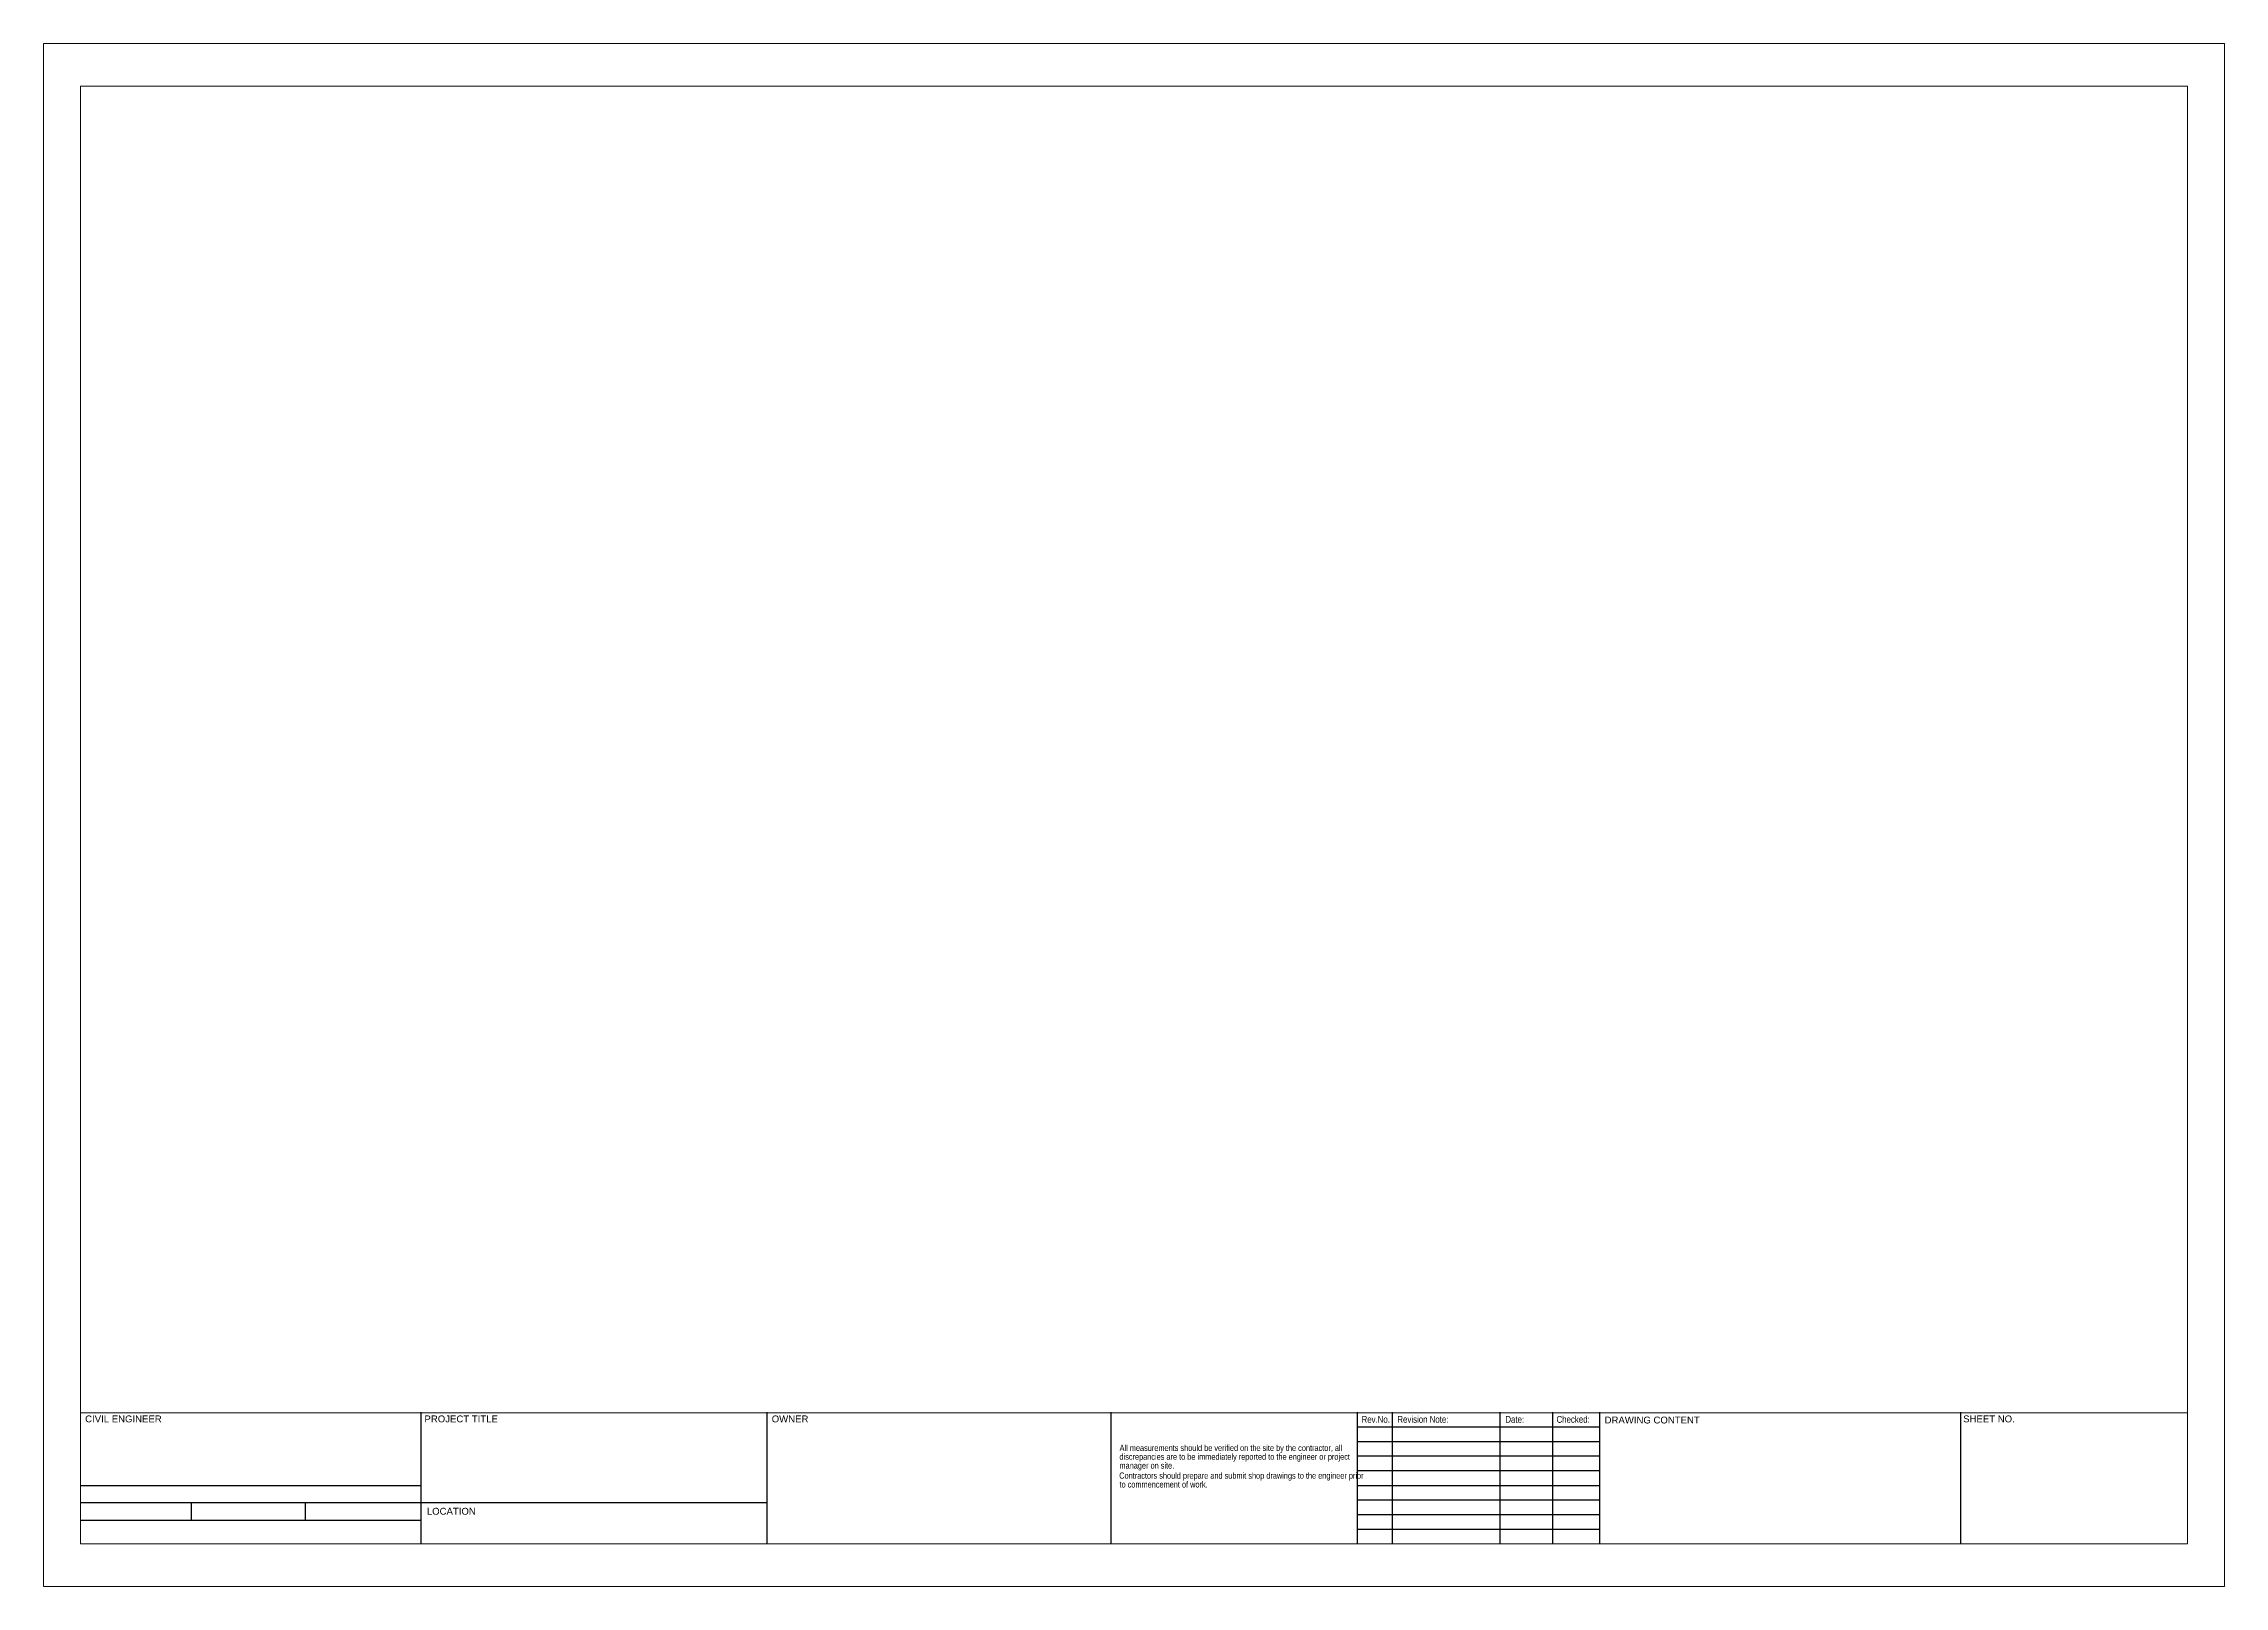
# Model space of a CAD drawing. Header units: millimetres. Extents: x 0 to 420, y 0 to 297.
import ezdxf
from ezdxf.enums import TextEntityAlignment as Align

# ---------------------------------------------------------------- set-up
doc = ezdxf.new("R2010")
doc.units = ezdxf.units.MM
for name, color, linetype in [('A-BRDR-TITL', 5, 'Continuous'), ('TBLOCK-FRAME 025', 7, 'Continuous'), ('TBLOCK-TB', 140, 'Continuous'), ('TBLOCK-TB Text', 3, 'Continuous')]:
    doc.layers.add(name, color=color, linetype=linetype)
doc.layers.add('AECS-BLUE', color=5, linetype='Continuous', lineweight=20)
doc.styles.add('ARIAL', font='arial.ttf', dxfattribs={"height": 1})
doc.styles.add('Arial Narrow', font='ARIALN.TTF', dxfattribs={"height": 300})

msp = doc.modelspace()

# ---------------------------------------------------------------- linework, layer by layer
at = {"color": 5}
msp.add_line((369.16, 33.56), (369.16, 8.17), dxfattribs=at)
at = {"layer": 'A-BRDR-TITL'}
for p, q in [((72.74, 8.17), (72.74, 33.56)), ((72.74, 8.17), (72.74, 33.56)), ((139.33, 8.17), (139.33, 33.56)), ((205.63, 8.17), (205.63, 33.56)), ((253.03, 8.17), (253.03, 33.56)), ((299.69, 8.17), (299.69, 33.56))]:
    msp.add_line(p, q, dxfattribs=at)
at = {"layer": 'AECS-BLUE'}
for points in [[(0, 0), (420, 0), (420, 297), (0, 297)], [(7.1, 8.17), (412.9, 8.17), (412.9, 288.83), (7.1, 288.83)]]:
    msp.add_lwpolyline(points, close=True, dxfattribs=at)
msp.add_lwpolyline([(7.1, 33.39), (412.9, 33.39)], dxfattribs=at)
at = {"layer": 'TBLOCK-TB', "color": 253}
for p, q in [((253.03, 30.74), (299.69, 30.74)), ((259.81, 8.17), (259.81, 33.56)), ((280.5, 8.17), (280.5, 33.56)), ((290.66, 8.17), (290.66, 33.56)), ((253.03, 27.92), (299.69, 27.92)), ((253.03, 25.1), (299.69, 25.1)), ((253.03, 22.28), (299.69, 22.28)), ((7.1, 19.43), (72.74, 19.43)), ((253.03, 19.45), (299.69, 19.45)), ((72.74, 16.07), (7.1, 16.07)), ((72.74, 12.68), (7.1, 12.68)), ((28.46, 12.68), (28.46, 16.07)), ((50.43, 12.68), (50.43, 16.07)), ((139.33, 16.07), (72.74, 16.07)), ((253.03, 16.63), (299.69, 16.63)), ((253.03, 13.81), (299.69, 13.81)), ((253.03, 10.99), (299.69, 10.99))]:
    msp.add_line(p, q, dxfattribs=at)

# ---------------------------------------------------------------- texts
at = {"layer": 'TBLOCK-FRAME 025', "style": 'Arial Narrow'}
for s, height, p in [('Rev.No.', 1.32, (253.83, 32.15)), ('Revision Note:', 1.3197, (260.73, 32.15)), ('Date:', 1.32, (281.52, 32.15)), ('Checked:', 1.32, (291.38, 32.15))]:
    msp.add_text(s, height=height, dxfattribs=at).set_placement(p, align=Align.MIDDLE_LEFT)
at = {"layer": 'TBLOCK-TB Text', "color": 7, "style": 'ARIAL'}
for s, height, p in [('CIVIL ENGINEER', 1.3197, (15.37, 32.24)), ('PROJECT TITLE', 1.3197, (80.42, 32.24)), ('OWNER', 1.32, (143.76, 32.24)), ('DRAWING CONTENT', 1.3197, (309.8, 32.02)), ('SHEET NO.', 1.32, (374.66, 32.24)), ('LOCATION', 1.32, (78.52, 14.46))]:
    msp.add_text(s, height=height, dxfattribs=at).set_placement(p, align=Align.MIDDLE)
at = {"layer": 'TBLOCK-TB Text', "color": 7, "style": 'Arial Narrow'}
for s, p in [('All measurements should be verified on the site by the contractor, all', (207.22, 26.06)), ('discrepancies are to be immediately reported to the engineer or project', (207.2, 24.37)), ('Contractors should prepare and submit shop drawings to the engineer prior', (207.15, 20.73)), ('manager on site.', (207.2, 22.67)), ('to commencement of work.', (207.2, 19.03))]:
    msp.add_text(s, height=1.1877, dxfattribs=at).set_placement(p)

doc.saveas('drawing.dxf')
